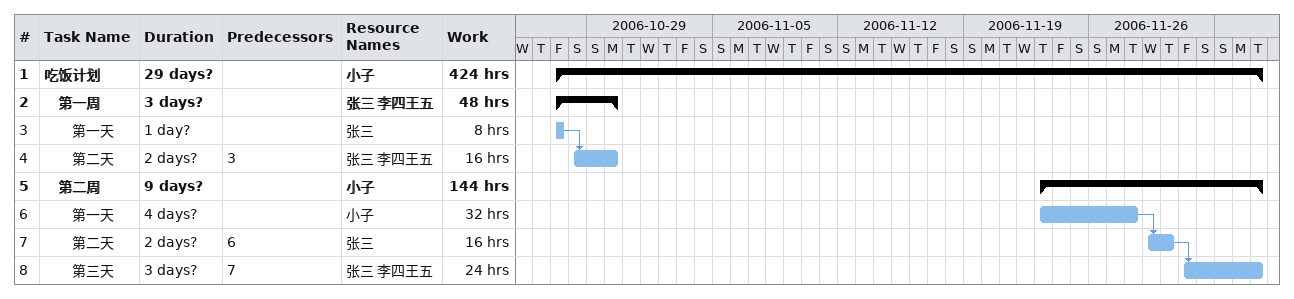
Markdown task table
| ID | Level | Task | Duration | Start | Finish | Predecessors | Resources | Work (h) |
|---|---|---|---|---|---|---|---|---|
| 1 | 1 | **吃饭计划** | 29d? | 2006-10-27 | 2006-12-05 |  | 小子 | 424 |
| 2 | 2 | **第一周** | 3d? | 2006-10-27 | 2006-10-30 |  | 张三 李四王五 | 48 |
| 3 | 3 | 第一天 | 1d? | 2006-10-27 | 2006-10-27 |  | 张三 | 8 |
| 4 | 3 | 第二天 | 2d? | 2006-10-28 | 2006-10-30 | 3 | 张三 李四王五 | 16 |
| 5 | 2 | **第二周** | 9d? | 2006-11-23 | 2006-12-05 |  | 小子 | 144 |
| 6 | 3 | 第一天 | 4d? | 2006-11-23 | 2006-11-28 |  | 小子 | 32 |
| 7 | 3 | 第二天 | 2d? | 2006-11-29 | 2006-11-30 | 6 | 张三 | 16 |
| 8 | 3 | 第三天 | 3d? | 2006-12-01 | 2006-12-05 | 7 | 张三 李四王五 | 24 |
